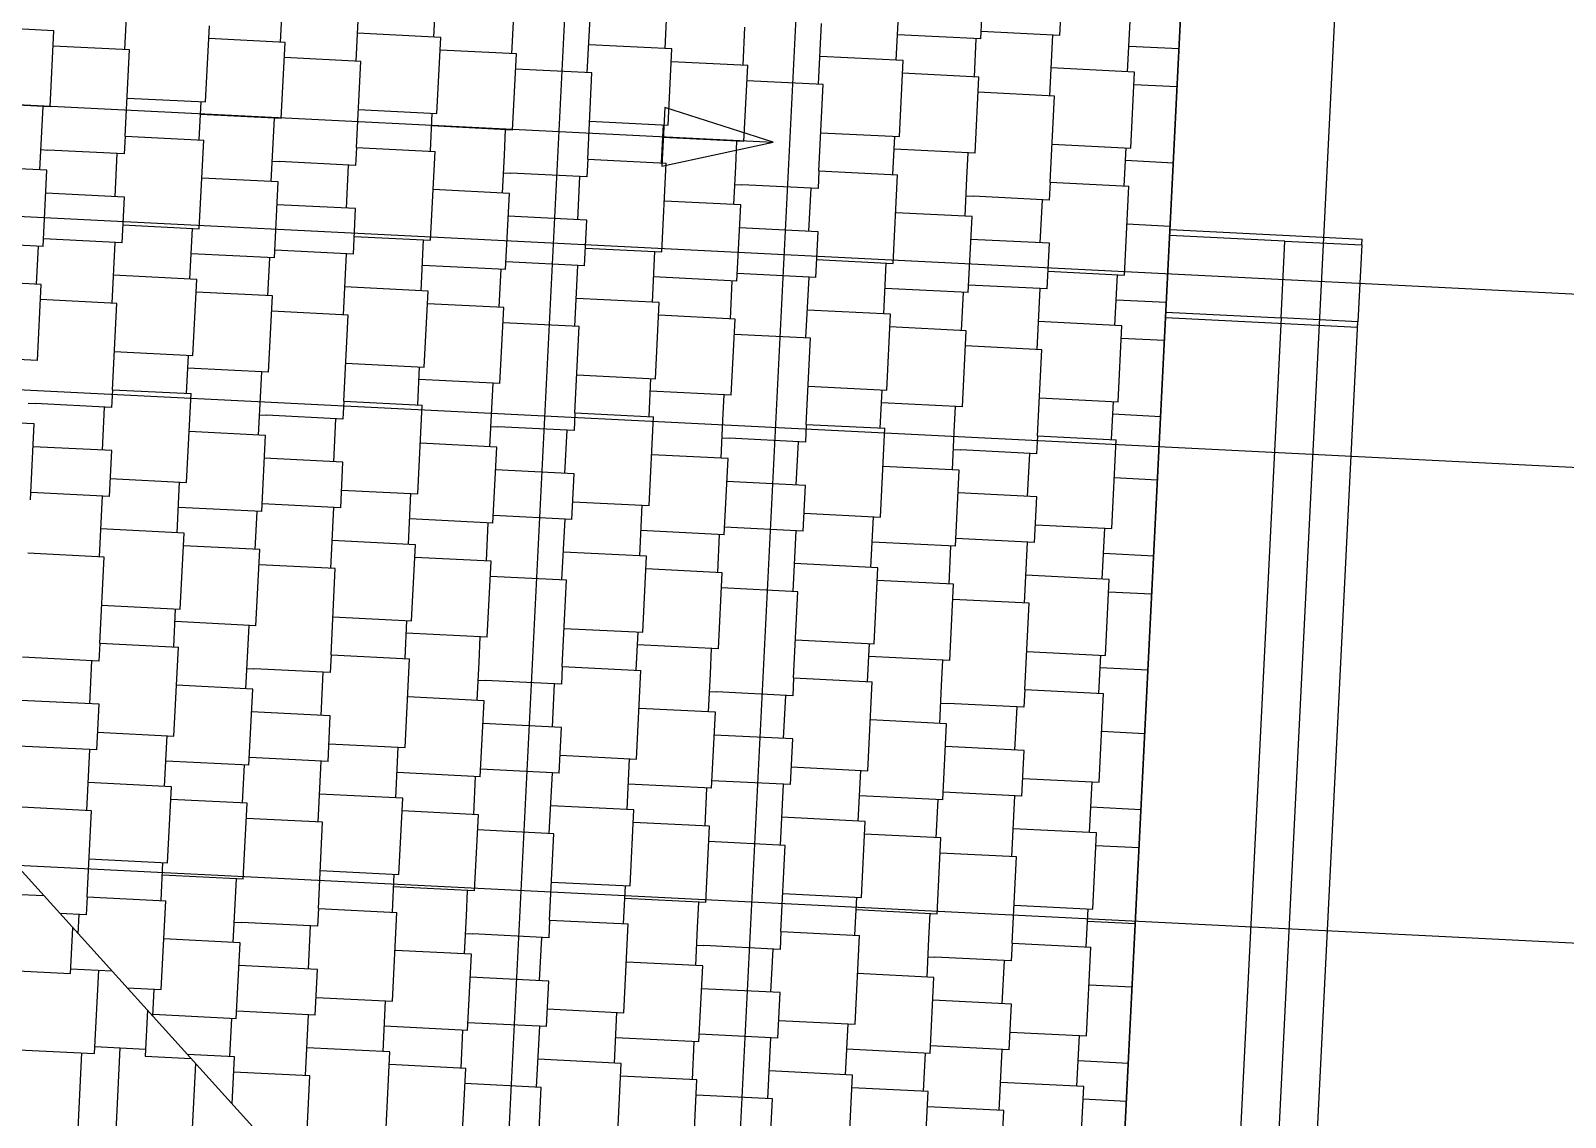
# Model space of a CAD drawing. Extents: x 549999 to 550212, y 1838161 to 1838467.
# Drawn here: x 550174.598 to 550178.589, y 1838346.291 to 1838349.117 of the extents above; entities that cross this region are included whole.
import ezdxf

# ---------------------------------------------------------------- set-up
doc = ezdxf.new("R2010")
doc.units = 0
for name, color, linetype in [('Level 18', 7, 'Continuous'), ('Level 20', 7, 'Continuous'), ('Level 24', 7, 'Continuous'), ('Level 27', 7, 'Continuous'), ('Level 36', 7, 'Continuous'), ('Level 37', 7, 'Continuous'), ('Level 39', 7, 'Continuous'), ('Level 4', 7, 'Continuous'), ('Level 42', 7, 'Continuous'), ('Level 6', 7, 'Continuous')]:
    doc.layers.add(name, color=color, linetype=linetype)

msp = doc.modelspace()

# ---------------------------------------------------------------- linework, layer by layer
at = {"layer": 'Level 18'}
for p, q in [((550176.528, 1838359.9792), (550175.4671, 1838338.7578)), ((550177.1273, 1838359.9493), (550176.0664, 1838338.7278)), ((550178.5255, 1838359.8794), (550177.4646, 1838338.6579)), ((550165.2135, 1838349.1022), (550184.117, 1838348.1571))]:
    msp.add_line(p, q, dxfattribs=at)
at = {"layer": 'Level 20'}
for p, q in [((550183.2099, 1838461.5918), (550177.1149, 1838339.6741)), ((550183.6094, 1838461.5718), (550177.5144, 1838339.6541))]:
    msp.add_line(p, q, dxfattribs=at)
at = {"layer": 'Level 24'}
for p, q in [((550174.2455, 1838348.9411), (550176.5286, 1838348.827)), ((550176.2471, 1838348.9177), (550176.2394, 1838348.7648)), ((550176.2471, 1838348.9177), (550176.2394, 1838348.7648)), ((550176.5286, 1838348.827), (550176.2471, 1838348.9177)), ((550176.5286, 1838348.827), (550176.2471, 1838348.9177)), ((550176.2394, 1838348.7648), (550176.5286, 1838348.827)), ((550176.2394, 1838348.7648), (550176.5286, 1838348.827))]:
    msp.add_line(p, q, dxfattribs=at)
at = {"layer": 'Level 27'}
for p, q in [((550177.86, 1838348.5701), (550177.5604, 1838348.585)), ((550177.85, 1838348.3703), (550177.86, 1838348.5701)), ((550177.5504, 1838348.3853), (550177.85, 1838348.3703)), ((550177.85, 1838348.3703), (550177.6803, 1838344.9745)), ((550178.0498, 1838348.3603), (550177.85, 1838348.3703)), ((550177.88, 1838344.9646), (550178.0498, 1838348.3603))]:
    msp.add_line(p, q, dxfattribs=at)
at = {"layer": 'Level 36'}
msp.add_line((550155.1187, 1838347.9192), (550184.1602, 1838346.4673), dxfattribs=at)
at = {"layer": 'Level 37'}
for p, q in [((550177.3257, 1838343.8909), (550177.855, 1838354.4777)), ((550173.3881, 1838348.2429), (550177.3257, 1838343.8909))]:
    msp.add_line(p, q, dxfattribs=at)
at = {"layer": 'Level 39'}
msp.add_line((550173.3881, 1838348.2429), (550179.6803, 1838347.9284), dxfattribs=at)
at = {"layer": 'Level 4'}
for p, q in [((550177.5611, 1838348.6), (550178.0605, 1838348.575)), ((550178.0598, 1838348.5601), (550178.0605, 1838348.575)), ((550177.85, 1838348.3703), (550177.86, 1838348.5701)), ((550177.86, 1838348.5701), (550178.0598, 1838348.5601)), ((550178.049, 1838348.3453), (550177.5497, 1838348.3703)), ((550178.0498, 1838348.3603), (550177.85, 1838348.3703)), ((550178.049, 1838348.3453), (550178.0498, 1838348.3603))]:
    msp.add_line(p, q, dxfattribs=at)
at = {"layer": 'Level 42'}
for p, q in [((550177.0692, 1838349.0957), (550177.0791, 1838349.2935)), ((550174.8428, 1838349.0681), (550174.8507, 1838349.2264)), ((550175.6464, 1838349.1007), (550175.653, 1838349.2326)), ((550177.2747, 1838349.1052), (550177.2806, 1838349.2239)), ((550175.2478, 1838349.0875), (550175.2527, 1838349.1865)), ((550175.4443, 1838349.038), (550175.4522, 1838349.1963)), ((550176.2479, 1838349.0706), (550176.2545, 1838349.2025)), ((550175.8492, 1838349.0575), (550175.8542, 1838349.1564)), ((550176.0457, 1838349.008), (550176.0537, 1838349.1663)), ((550176.6472, 1838348.9779), (550176.6551, 1838349.1362)), ((550176.8493, 1838349.0405), (550176.8559, 1838349.1724)), ((550177.4508, 1838349.0105), (550177.4574, 1838349.1424)), ((550174.6583, 1838349.117), (550174.4598, 1838349.1269)), ((550174.6484, 1838348.9191), (550174.6583, 1838349.117)), ((550175.0531, 1838348.932), (550175.0629, 1838349.1298)), ((550175.2598, 1838349.0869), (550175.0613, 1838349.0969)), ((550175.6644, 1838349.0998), (550175.4479, 1838349.1106)), ((550175.6545, 1838348.9019), (550175.6644, 1838349.0998)), ((550176.4507, 1838349.0274), (550176.4557, 1838349.1263)), ((550177.0692, 1838349.0957), (550176.8526, 1838349.1065)), ((550177.0522, 1838348.9973), (550177.0571, 1838349.0963)), ((550177.2747, 1838349.1052), (550177.0702, 1838349.1154)), ((550177.2487, 1838348.9478), (550177.2566, 1838349.1061)), ((550174.8548, 1838349.0675), (550174.6563, 1838349.0774)), ((550174.8436, 1838348.8432), (550174.8548, 1838349.0675)), ((550175.2499, 1838348.8891), (550175.2598, 1838349.0869)), ((550175.8613, 1838349.0569), (550175.6628, 1838349.0668)), ((550175.8514, 1838348.859), (550175.8613, 1838349.0569)), ((550176.2659, 1838349.0697), (550176.0494, 1838349.0805)), ((550176.256, 1838348.8718), (550176.2659, 1838349.0697)), ((550177.5846, 1838349.0699), (550177.4541, 1838349.0764)), ((550175.4563, 1838349.0374), (550175.2578, 1838349.0474)), ((550175.4451, 1838348.8132), (550175.4563, 1838349.0374)), ((550176.0578, 1838349.0074), (550175.8593, 1838349.0173)), ((550176.4628, 1838349.0268), (550176.2643, 1838349.0367)), ((550176.4529, 1838348.8289), (550176.4628, 1838349.0268)), ((550176.8674, 1838349.0396), (550176.6509, 1838349.0504)), ((550176.8575, 1838348.8417), (550176.8674, 1838349.0396)), ((550177.4689, 1838349.0096), (550177.2523, 1838349.0204)), ((550176.0466, 1838348.7831), (550176.0578, 1838349.0074)), ((550176.6593, 1838348.9773), (550176.4608, 1838348.9872)), ((550176.648, 1838348.753), (550176.6593, 1838348.9773)), ((550177.0642, 1838348.9967), (550176.8657, 1838349.0066)), ((550177.0543, 1838348.7988), (550177.0642, 1838348.9967)), ((550177.459, 1838348.8117), (550177.4689, 1838349.0096)), ((550177.5797, 1838348.971), (550177.4672, 1838348.9766)), ((550174.8486, 1838348.9422), (550175.0531, 1838348.932)), ((550177.2607, 1838348.9472), (550177.0623, 1838348.9571)), ((550177.2495, 1838348.723), (550177.2607, 1838348.9472)), ((550174.6484, 1838348.9191), (550174.4379, 1838348.9297)), ((550174.6271, 1838348.8541), (550174.6304, 1838348.92)), ((550175.0361, 1838348.8336), (550175.041, 1838348.9326)), ((550175.2499, 1838348.8891), (550175.0394, 1838348.8996)), ((550175.45, 1838348.9121), (550175.6545, 1838348.9019)), ((550175.6376, 1838348.8036), (550175.6425, 1838348.9025)), ((550174.6221, 1838348.7551), (550174.6271, 1838348.8541)), ((550175.2286, 1838348.824), (550175.2319, 1838348.89)), ((550175.8514, 1838348.859), (550175.6409, 1838348.8695)), ((550175.83, 1838348.7939), (550175.8333, 1838348.8599)), ((550176.0515, 1838348.882), (550176.256, 1838348.8718)), ((550176.239, 1838348.7735), (550176.244, 1838348.8724)), ((550174.8436, 1838348.8432), (550174.8413, 1838348.7971)), ((550174.8436, 1838348.8432), (550175.0481, 1838348.833)), ((550175.0366, 1838348.6022), (550175.0481, 1838348.833)), ((550175.2236, 1838348.7251), (550175.2286, 1838348.824)), ((550176.4529, 1838348.8289), (550176.2423, 1838348.8394)), ((550176.4315, 1838348.7639), (550176.4348, 1838348.8298)), ((550176.653, 1838348.852), (550176.8575, 1838348.8417)), ((550176.8405, 1838348.7434), (550176.8455, 1838348.8424)), ((550177.2545, 1838348.8219), (550177.459, 1838348.8117)), ((550174.6248, 1838348.8079), (550174.6428, 1838348.807)), ((550174.8413, 1838348.7971), (550174.6428, 1838348.807)), ((550174.8176, 1838348.6858), (550174.8233, 1838348.798)), ((550175.2262, 1838348.7778), (550175.2443, 1838348.7769)), ((550175.4428, 1838348.767), (550175.2443, 1838348.7769)), ((550175.4451, 1838348.8132), (550175.4428, 1838348.767)), ((550175.4451, 1838348.8132), (550175.6496, 1838348.803)), ((550175.638, 1838348.5721), (550175.6496, 1838348.803)), ((550175.8251, 1838348.695), (550175.83, 1838348.7939)), ((550176.0466, 1838348.7831), (550176.0443, 1838348.7369)), ((550176.0466, 1838348.7831), (550176.2511, 1838348.7729)), ((550177.0543, 1838348.7988), (550176.8438, 1838348.8094)), ((550177.033, 1838348.7338), (550177.0363, 1838348.7997)), ((550177.442, 1838348.7133), (550177.447, 1838348.8123)), ((550177.5698, 1838348.7731), (550177.4453, 1838348.7793)), ((550174.6402, 1838348.7542), (550174.4417, 1838348.7642)), ((550174.6303, 1838348.5564), (550174.6402, 1838348.7542)), ((550175.2417, 1838348.7242), (550175.0432, 1838348.7341)), ((550175.4191, 1838348.6558), (550175.4247, 1838348.7679)), ((550175.8277, 1838348.7478), (550175.8458, 1838348.7469)), ((550176.0443, 1838348.7369), (550175.8458, 1838348.7469)), ((550176.0206, 1838348.6257), (550176.0262, 1838348.7378)), ((550176.2395, 1838348.542), (550176.2511, 1838348.7729)), ((550176.4266, 1838348.6649), (550176.4315, 1838348.7639)), ((550176.648, 1838348.753), (550176.6457, 1838348.7069)), ((550176.648, 1838348.753), (550176.8526, 1838348.7428)), ((550176.841, 1838348.512), (550176.8526, 1838348.7428)), ((550174.8417, 1838348.6846), (550174.6372, 1838348.6949)), ((550175.2318, 1838348.5263), (550175.2417, 1838348.7242)), ((550175.8431, 1838348.6941), (550175.6446, 1838348.704)), ((550175.8332, 1838348.4962), (550175.8431, 1838348.6941)), ((550176.4292, 1838348.7177), (550176.4473, 1838348.7168)), ((550176.6457, 1838348.7069), (550176.4473, 1838348.7168)), ((550176.6221, 1838348.5956), (550176.6277, 1838348.7078)), ((550177.0281, 1838348.6349), (550177.033, 1838348.7338)), ((550177.2495, 1838348.723), (550177.2472, 1838348.6768)), ((550177.2495, 1838348.723), (550177.454, 1838348.7127)), ((550177.4425, 1838348.4819), (550177.454, 1838348.7127)), ((550174.8358, 1838348.5659), (550174.8417, 1838348.6846)), ((550175.4432, 1838348.6546), (550175.2387, 1838348.6648)), ((550175.4373, 1838348.5359), (550175.4432, 1838348.6546)), ((550176.4446, 1838348.664), (550176.2461, 1838348.6739)), ((550176.4347, 1838348.4661), (550176.4446, 1838348.664)), ((550177.0307, 1838348.6876), (550177.0487, 1838348.6867)), ((550177.2472, 1838348.6768), (550177.0487, 1838348.6867)), ((550177.2236, 1838348.5656), (550177.2292, 1838348.6777)), ((550176.0447, 1838348.6245), (550175.8402, 1838348.6347)), ((550176.0387, 1838348.5058), (550176.0447, 1838348.6245)), ((550177.0461, 1838348.634), (550176.8476, 1838348.6439)), ((550177.0362, 1838348.4361), (550177.0461, 1838348.634)), ((550174.8358, 1838348.5659), (550174.6313, 1838348.5761)), ((550174.8381, 1838348.6121), (550175.0366, 1838348.6022)), ((550175.0119, 1838348.4712), (550175.0185, 1838348.6031)), ((550175.4396, 1838348.582), (550175.638, 1838348.5721)), ((550176.6462, 1838348.5944), (550176.4416, 1838348.6047)), ((550176.6402, 1838348.4757), (550176.6462, 1838348.5944)), ((550177.2476, 1838348.5644), (550177.0431, 1838348.5746)), ((550177.5616, 1838348.6082), (550177.4491, 1838348.6138)), ((550174.6303, 1838348.5564), (550174.4137, 1838348.5672)), ((550174.6133, 1838348.458), (550174.6182, 1838348.557)), ((550174.8098, 1838348.4085), (550174.8177, 1838348.5668)), ((550175.2318, 1838348.5263), (550175.0152, 1838348.5371)), ((550175.4373, 1838348.5359), (550175.2327, 1838348.5461)), ((550175.4113, 1838348.3785), (550175.4192, 1838348.5368)), ((550175.6134, 1838348.4411), (550175.62, 1838348.573)), ((550176.041, 1838348.552), (550176.2395, 1838348.542)), ((550176.2149, 1838348.411), (550176.2215, 1838348.5429)), ((550177.2417, 1838348.4456), (550177.2476, 1838348.5644)), ((550175.2148, 1838348.428), (550175.2197, 1838348.5269)), ((550175.8332, 1838348.4962), (550175.6167, 1838348.507)), ((550175.8163, 1838348.3979), (550175.8212, 1838348.4968)), ((550176.0387, 1838348.5058), (550175.8342, 1838348.516)), ((550176.0128, 1838348.3484), (550176.0207, 1838348.5067)), ((550176.6425, 1838348.5219), (550176.841, 1838348.512)), ((550176.8164, 1838348.3809), (550176.823, 1838348.5129)), ((550174.6253, 1838348.4574), (550174.4268, 1838348.4673)), ((550174.6154, 1838348.2595), (550174.6253, 1838348.4574)), ((550175.03, 1838348.4703), (550174.8134, 1838348.4811)), ((550175.0201, 1838348.2724), (550175.03, 1838348.4703)), ((550176.4347, 1838348.4661), (550176.2182, 1838348.477)), ((550176.4177, 1838348.3678), (550176.4227, 1838348.4668)), ((550176.6402, 1838348.4757), (550176.4357, 1838348.4859)), ((550176.6143, 1838348.3183), (550176.6222, 1838348.4766)), ((550177.2417, 1838348.4456), (550177.0372, 1838348.4559)), ((550177.244, 1838348.4918), (550177.4425, 1838348.4819)), ((550177.4179, 1838348.3509), (550177.4245, 1838348.4828)), ((550174.8218, 1838348.4079), (550174.6234, 1838348.4178)), ((550175.2268, 1838348.4274), (550175.0283, 1838348.4373)), ((550175.2169, 1838348.2295), (550175.2268, 1838348.4274)), ((550175.6315, 1838348.4402), (550175.4149, 1838348.451)), ((550175.6216, 1838348.2423), (550175.6315, 1838348.4402)), ((550176.2329, 1838348.4101), (550176.0164, 1838348.4209)), ((550177.0362, 1838348.4361), (550176.8197, 1838348.4469)), ((550177.0192, 1838348.3377), (550177.0242, 1838348.4367)), ((550177.2157, 1838348.2882), (550177.2237, 1838348.4465)), ((550177.5517, 1838348.4103), (550177.4212, 1838348.4168)), ((550174.8106, 1838348.1837), (550174.8218, 1838348.4079)), ((550175.4233, 1838348.3779), (550175.2248, 1838348.3878)), ((550175.4121, 1838348.1536), (550175.4233, 1838348.3779)), ((550175.8283, 1838348.3973), (550175.6298, 1838348.4072)), ((550175.8184, 1838348.1994), (550175.8283, 1838348.3973)), ((550176.223, 1838348.2122), (550176.2329, 1838348.4101)), ((550176.4298, 1838348.3672), (550176.2313, 1838348.3771)), ((550176.8344, 1838348.38), (550176.6179, 1838348.3909)), ((550176.8245, 1838348.1822), (550176.8344, 1838348.38)), ((550176.0248, 1838348.3478), (550175.8263, 1838348.3577)), ((550176.0136, 1838348.1235), (550176.0248, 1838348.3478)), ((550176.4199, 1838348.1693), (550176.4298, 1838348.3672)), ((550177.0313, 1838348.3371), (550176.8328, 1838348.3471)), ((550177.0214, 1838348.1393), (550177.0313, 1838348.3371)), ((550177.4359, 1838348.35), (550177.2194, 1838348.3608)), ((550177.426, 1838348.1521), (550177.4359, 1838348.35)), ((550176.6263, 1838348.3177), (550176.4278, 1838348.3276)), ((550176.6151, 1838348.0935), (550176.6263, 1838348.3177)), ((550177.2278, 1838348.2876), (550177.0293, 1838348.2976)), ((550177.5467, 1838348.3114), (550177.4343, 1838348.317)), ((550174.6154, 1838348.2595), (550174.4049, 1838348.2701)), ((550174.8156, 1838348.2826), (550175.0201, 1838348.2724)), ((550175.0031, 1838348.174), (550175.0081, 1838348.273)), ((550177.2166, 1838348.0634), (550177.2278, 1838348.2876)), ((550175.2169, 1838348.2295), (550175.0064, 1838348.24)), ((550175.1956, 1838348.1644), (550175.1989, 1838348.2304)), ((550175.4171, 1838348.2525), (550175.6216, 1838348.2423)), ((550175.6046, 1838348.144), (550175.6095, 1838348.2429)), ((550176.0185, 1838348.2225), (550176.223, 1838348.2122)), ((550174.8106, 1838348.1837), (550174.8083, 1838348.1375)), ((550174.8106, 1838348.1837), (550175.0151, 1838348.1734)), ((550175.8184, 1838348.1994), (550175.6079, 1838348.2099)), ((550175.7971, 1838348.1344), (550175.8004, 1838348.2003)), ((550176.2061, 1838348.1139), (550176.211, 1838348.2128)), ((550176.4199, 1838348.1693), (550176.2094, 1838348.1799)), ((550176.62, 1838348.1924), (550176.8245, 1838348.1822)), ((550176.8075, 1838348.0838), (550176.8125, 1838348.1828)), ((550174.5918, 1838348.1483), (550174.6098, 1838348.1474)), ((550174.8083, 1838348.1375), (550174.6098, 1838348.1474)), ((550174.7847, 1838348.0263), (550174.7903, 1838348.1384)), ((550175.0036, 1838347.9426), (550175.0151, 1838348.1734)), ((550175.1906, 1838348.0655), (550175.1956, 1838348.1644)), ((550175.4121, 1838348.1536), (550175.4098, 1838348.1074)), ((550175.4121, 1838348.1536), (550175.6166, 1838348.1434)), ((550175.6051, 1838347.9125), (550175.6166, 1838348.1434)), ((550176.3985, 1838348.1043), (550176.4018, 1838348.1702)), ((550177.0214, 1838348.1393), (550176.8108, 1838348.1498)), ((550177, 1838348.0742), (550177.0033, 1838348.1402)), ((550177.2215, 1838348.1623), (550177.426, 1838348.1521)), ((550177.409, 1838348.0538), (550177.414, 1838348.1527)), ((550174.6072, 1838348.0947), (550174.4087, 1838348.1046)), ((550175.1933, 1838348.1183), (550175.2113, 1838348.1174)), ((550175.4098, 1838348.1074), (550175.2113, 1838348.1174)), ((550175.3862, 1838347.9962), (550175.3918, 1838348.1083)), ((550175.7921, 1838348.0354), (550175.7971, 1838348.1344)), ((550176.0136, 1838348.1235), (550176.0113, 1838348.0774)), ((550176.0136, 1838348.1235), (550176.2181, 1838348.1133)), ((550176.2066, 1838347.8825), (550176.2181, 1838348.1133)), ((550176.3936, 1838348.0053), (550176.3985, 1838348.1043)), ((550177.5368, 1838348.1135), (550177.4123, 1838348.1197)), ((550174.5973, 1838347.8968), (550174.6072, 1838348.0947)), ((550175.2087, 1838348.0646), (550175.0102, 1838348.0745)), ((550175.1988, 1838347.8667), (550175.2087, 1838348.0646)), ((550175.7948, 1838348.0882), (550175.8128, 1838348.0873)), ((550176.0113, 1838348.0774), (550175.8128, 1838348.0873)), ((550175.9876, 1838347.9661), (550175.9932, 1838348.0783)), ((550176.3962, 1838348.0581), (550176.4143, 1838348.0572)), ((550176.6128, 1838348.0473), (550176.4143, 1838348.0572)), ((550176.6151, 1838348.0935), (550176.6128, 1838348.0473)), ((550176.6151, 1838348.0935), (550176.8196, 1838348.0832)), ((550176.808, 1838347.8524), (550176.8196, 1838348.0832)), ((550176.9951, 1838347.9753), (550177, 1838348.0742)), ((550177.2166, 1838348.0634), (550177.2142, 1838348.0172)), ((550177.2166, 1838348.0634), (550177.4211, 1838348.0532)), ((550174.8087, 1838348.0251), (550174.6042, 1838348.0353)), ((550174.8028, 1838347.9063), (550174.8087, 1838348.0251)), ((550175.8102, 1838348.0345), (550175.6117, 1838348.0444)), ((550175.8003, 1838347.8366), (550175.8102, 1838348.0345)), ((550176.5891, 1838347.9361), (550176.5947, 1838348.0482)), ((550176.9977, 1838348.028), (550177.0158, 1838348.0271)), ((550177.2142, 1838348.0172), (550177.0158, 1838348.0271)), ((550177.1906, 1838347.906), (550177.1962, 1838348.0181)), ((550177.4095, 1838347.8223), (550177.4211, 1838348.0532)), ((550175.4102, 1838347.995), (550175.2057, 1838348.0052)), ((550175.4043, 1838347.8763), (550175.4102, 1838347.995)), ((550176.4116, 1838348.0044), (550176.2132, 1838348.0144)), ((550176.4017, 1838347.8066), (550176.4116, 1838348.0044)), ((550177.0131, 1838347.9744), (550176.8146, 1838347.9843)), ((550174.8051, 1838347.9525), (550175.0036, 1838347.9426)), ((550174.979, 1838347.8116), (550174.9855, 1838347.9435)), ((550176.0117, 1838347.9649), (550175.8072, 1838347.9752)), ((550176.0058, 1838347.8462), (550176.0117, 1838347.9649)), ((550176.6132, 1838347.9349), (550176.4087, 1838347.9451)), ((550177.0032, 1838347.7765), (550177.0131, 1838347.9744)), ((550177.5286, 1838347.9486), (550177.4161, 1838347.9542)), ((550174.8028, 1838347.9063), (550174.5983, 1838347.9166)), ((550174.7768, 1838347.7489), (550174.7848, 1838347.9072)), ((550175.4066, 1838347.9224), (550175.6051, 1838347.9125)), ((550175.5804, 1838347.7815), (550175.587, 1838347.9134)), ((550176.6072, 1838347.8161), (550176.6132, 1838347.9349)), ((550177.2147, 1838347.9048), (550177.0102, 1838347.915)), ((550177.2087, 1838347.7861), (550177.2147, 1838347.9048)), ((550175.1988, 1838347.8667), (550174.9823, 1838347.8775)), ((550175.1818, 1838347.7684), (550175.1868, 1838347.8673)), ((550175.4043, 1838347.8763), (550175.1998, 1838347.8865)), ((550175.3783, 1838347.7189), (550175.3862, 1838347.8772)), ((550176.0058, 1838347.8462), (550175.8013, 1838347.8564)), ((550176.0081, 1838347.8924), (550176.2066, 1838347.8825)), ((550176.1819, 1838347.7514), (550176.1885, 1838347.8834)), ((550176.6095, 1838347.8623), (550176.808, 1838347.8524)), ((550174.997, 1838347.8107), (550174.7805, 1838347.8215)), ((550175.8003, 1838347.8366), (550175.5837, 1838347.8475)), ((550175.7833, 1838347.7383), (550175.7882, 1838347.8372)), ((550175.9798, 1838347.6888), (550175.9877, 1838347.8471)), ((550176.4017, 1838347.8066), (550176.1852, 1838347.8174)), ((550176.6072, 1838347.8161), (550176.4027, 1838347.8264)), ((550176.5813, 1838347.6587), (550176.5892, 1838347.817)), ((550176.7834, 1838347.7214), (550176.79, 1838347.8533)), ((550177.211, 1838347.8322), (550177.4095, 1838347.8223)), ((550177.3849, 1838347.6913), (550177.3915, 1838347.8232)), ((550174.9871, 1838347.6128), (550174.997, 1838347.8107)), ((550175.1938, 1838347.7678), (550174.9953, 1838347.7777)), ((550175.5985, 1838347.7806), (550175.3819, 1838347.7914)), ((550175.5886, 1838347.5827), (550175.5985, 1838347.7806)), ((550176.3848, 1838347.7082), (550176.3897, 1838347.8072)), ((550177.0032, 1838347.7765), (550176.7867, 1838347.7873)), ((550176.9863, 1838347.6782), (550176.9912, 1838347.7771)), ((550177.2087, 1838347.7861), (550177.0042, 1838347.7963)), ((550177.1828, 1838347.6287), (550177.1907, 1838347.787)), ((550174.7889, 1838347.7483), (550174.5904, 1838347.7583)), ((550174.7777, 1838347.5241), (550174.7889, 1838347.7483)), ((550175.1839, 1838347.5699), (550175.1938, 1838347.7678)), ((550175.7953, 1838347.7377), (550175.5968, 1838347.7476)), ((550175.7854, 1838347.5398), (550175.7953, 1838347.7377)), ((550176.2, 1838347.7505), (550175.9834, 1838347.7614)), ((550176.1901, 1838347.5527), (550176.2, 1838347.7505)), ((550177.5187, 1838347.7507), (550177.3882, 1838347.7573)), ((550175.3903, 1838347.7183), (550175.1919, 1838347.7282)), ((550175.3791, 1838347.494), (550175.3903, 1838347.7183)), ((550175.9918, 1838347.6882), (550175.7933, 1838347.6981)), ((550176.3968, 1838347.7076), (550176.1983, 1838347.7176)), ((550176.3869, 1838347.5098), (550176.3968, 1838347.7076)), ((550176.8014, 1838347.7205), (550176.5849, 1838347.7313)), ((550176.7916, 1838347.5226), (550176.8014, 1838347.7205)), ((550177.4029, 1838347.6904), (550177.1864, 1838347.7012)), ((550175.9806, 1838347.464), (550175.9918, 1838347.6882)), ((550176.5933, 1838347.6581), (550176.3948, 1838347.6681)), ((550176.5821, 1838347.4339), (550176.5933, 1838347.6581)), ((550176.9983, 1838347.6776), (550176.7998, 1838347.6875)), ((550176.9884, 1838347.4797), (550176.9983, 1838347.6776)), ((550177.393, 1838347.4925), (550177.4029, 1838347.6904)), ((550177.5137, 1838347.6518), (550177.4013, 1838347.6574)), ((550174.7826, 1838347.623), (550174.9871, 1838347.6128)), ((550177.1948, 1838347.6281), (550176.9963, 1838347.638)), ((550177.1836, 1838347.4038), (550177.1948, 1838347.6281)), ((550174.9701, 1838347.5145), (550174.9751, 1838347.6134)), ((550175.1839, 1838347.5699), (550174.9734, 1838347.5804)), ((550175.3841, 1838347.593), (550175.5886, 1838347.5827)), ((550175.5716, 1838347.4844), (550175.5766, 1838347.5833)), ((550175.1626, 1838347.5048), (550175.1659, 1838347.5708)), ((550175.7854, 1838347.5398), (550175.5749, 1838347.5504)), ((550175.7641, 1838347.4748), (550175.7674, 1838347.5407)), ((550175.9856, 1838347.5629), (550176.1901, 1838347.5527)), ((550176.1731, 1838347.4543), (550176.178, 1838347.5533)), ((550174.7777, 1838347.5241), (550174.7753, 1838347.4779)), ((550174.7777, 1838347.5241), (550174.9822, 1838347.5139)), ((550174.9706, 1838347.283), (550174.9822, 1838347.5139)), ((550175.1577, 1838347.4059), (550175.1626, 1838347.5048)), ((550176.3869, 1838347.5098), (550176.1764, 1838347.5203)), ((550176.3656, 1838347.4447), (550176.3689, 1838347.5107)), ((550176.587, 1838347.5328), (550176.7916, 1838347.5226)), ((550176.7746, 1838347.4243), (550176.7795, 1838347.5232)), ((550177.1885, 1838347.5028), (550177.393, 1838347.4925)), ((550174.7753, 1838347.4779), (550174.5769, 1838347.4878)), ((550174.7517, 1838347.3667), (550174.7573, 1838347.4788)), ((550175.1603, 1838347.4587), (550175.1783, 1838347.4578)), ((550175.3768, 1838347.4479), (550175.1783, 1838347.4578)), ((550175.3791, 1838347.494), (550175.3768, 1838347.4479)), ((550175.3791, 1838347.494), (550175.5836, 1838347.4838)), ((550175.5721, 1838347.2529), (550175.5836, 1838347.4838)), ((550175.7591, 1838347.3758), (550175.7641, 1838347.4748)), ((550175.9806, 1838347.464), (550175.9783, 1838347.4178)), ((550175.9806, 1838347.464), (550176.1851, 1838347.4537)), ((550176.9884, 1838347.4797), (550176.7779, 1838347.4902)), ((550176.9671, 1838347.4146), (550176.9703, 1838347.4806)), ((550177.3761, 1838347.3942), (550177.381, 1838347.4931)), ((550177.5038, 1838347.4539), (550177.3794, 1838347.4601)), ((550175.3532, 1838347.3366), (550175.3588, 1838347.4488)), ((550175.7618, 1838347.4286), (550175.7798, 1838347.4277)), ((550175.9783, 1838347.4178), (550175.7798, 1838347.4277)), ((550175.9547, 1838347.3066), (550175.9603, 1838347.4187)), ((550176.1736, 1838347.2229), (550176.1851, 1838347.4537)), ((550176.3606, 1838347.3458), (550176.3656, 1838347.4447)), ((550176.5821, 1838347.4339), (550176.5798, 1838347.3877)), ((550176.5821, 1838347.4339), (550176.7866, 1838347.4237)), ((550176.7751, 1838347.1928), (550176.7866, 1838347.4237)), ((550175.1757, 1838347.405), (550174.9772, 1838347.4149)), ((550175.1658, 1838347.2071), (550175.1757, 1838347.405)), ((550175.7772, 1838347.3749), (550175.5787, 1838347.3849)), ((550176.3633, 1838347.3985), (550176.3813, 1838347.3976)), ((550176.5798, 1838347.3877), (550176.3813, 1838347.3976)), ((550176.5561, 1838347.2765), (550176.5617, 1838347.3886)), ((550176.9621, 1838347.3157), (550176.9671, 1838347.4146)), ((550177.1836, 1838347.4038), (550177.1813, 1838347.3576)), ((550177.1836, 1838347.4038), (550177.3881, 1838347.3936)), ((550177.3765, 1838347.1627), (550177.3881, 1838347.3936)), ((550174.7758, 1838347.3655), (550174.5713, 1838347.3757)), ((550174.7698, 1838347.2468), (550174.7758, 1838347.3655)), ((550175.3772, 1838347.3354), (550175.1727, 1838347.3456)), ((550175.7673, 1838347.1771), (550175.7772, 1838347.3749)), ((550176.3787, 1838347.3449), (550176.1802, 1838347.3548)), ((550176.3688, 1838347.147), (550176.3787, 1838347.3449)), ((550176.9647, 1838347.3685), (550176.9828, 1838347.3676)), ((550177.1813, 1838347.3576), (550176.9828, 1838347.3676)), ((550177.1576, 1838347.2464), (550177.1632, 1838347.3585)), ((550175.3713, 1838347.2167), (550175.3772, 1838347.3354)), ((550175.9787, 1838347.3054), (550175.7742, 1838347.3156)), ((550175.9728, 1838347.1866), (550175.9787, 1838347.3054)), ((550176.9801, 1838347.3148), (550176.7817, 1838347.3247)), ((550176.9703, 1838347.1169), (550176.9801, 1838347.3148)), ((550174.7721, 1838347.2929), (550174.9706, 1838347.283)), ((550174.946, 1838347.152), (550174.9526, 1838347.2839)), ((550175.3736, 1838347.2629), (550175.5721, 1838347.2529)), ((550176.5802, 1838347.2753), (550176.3757, 1838347.2855)), ((550176.5743, 1838347.1566), (550176.5802, 1838347.2753)), ((550177.4956, 1838347.289), (550177.3831, 1838347.2947)), ((550174.7698, 1838347.2468), (550174.5653, 1838347.257)), ((550174.7439, 1838347.0894), (550174.7518, 1838347.2477)), ((550175.1658, 1838347.2071), (550174.9493, 1838347.218)), ((550175.3713, 1838347.2167), (550175.1668, 1838347.2269)), ((550175.3453, 1838347.0593), (550175.3533, 1838347.2176)), ((550175.5475, 1838347.1219), (550175.5541, 1838347.2538)), ((550175.9751, 1838347.2328), (550176.1736, 1838347.2229)), ((550176.1489, 1838347.0919), (550176.1555, 1838347.2238)), ((550177.1817, 1838347.2452), (550176.9772, 1838347.2554)), ((550177.1757, 1838347.1265), (550177.1817, 1838347.2452)), ((550175.1488, 1838347.1088), (550175.1538, 1838347.2077)), ((550175.7673, 1838347.1771), (550175.5508, 1838347.1879)), ((550175.7503, 1838347.0787), (550175.7553, 1838347.1777)), ((550175.9728, 1838347.1866), (550175.7683, 1838347.1969)), ((550175.9468, 1838347.0292), (550175.9547, 1838347.1875)), ((550176.5766, 1838347.2027), (550176.7751, 1838347.1928)), ((550176.7504, 1838347.0618), (550176.757, 1838347.1937)), ((550174.964, 1838347.1511), (550174.7475, 1838347.1619)), ((550174.9541, 1838346.9532), (550174.964, 1838347.1511)), ((550176.3688, 1838347.147), (550176.1522, 1838347.1578)), ((550176.3518, 1838347.0487), (550176.3567, 1838347.1476)), ((550176.5743, 1838347.1566), (550176.3698, 1838347.1668)), ((550176.5483, 1838346.9992), (550176.5562, 1838347.1575)), ((550177.1781, 1838347.1727), (550177.3765, 1838347.1627)), ((550177.3519, 1838347.0317), (550177.3585, 1838347.1636)), ((550174.7559, 1838347.0888), (550174.5574, 1838347.0987)), ((550175.1609, 1838347.1082), (550174.9624, 1838347.1181)), ((550175.151, 1838346.9103), (550175.1609, 1838347.1082)), ((550175.5655, 1838347.121), (550175.349, 1838347.1319)), ((550175.5556, 1838346.9232), (550175.5655, 1838347.121)), ((550176.167, 1838347.091), (550175.9505, 1838347.1018)), ((550176.9703, 1838347.1169), (550176.7537, 1838347.1278)), ((550176.9533, 1838347.0186), (550176.9582, 1838347.1175)), ((550177.1757, 1838347.1265), (550176.9712, 1838347.1367)), ((550177.1498, 1838346.9691), (550177.1577, 1838347.1274)), ((550177.4857, 1838347.0912), (550177.3552, 1838347.0977)), ((550174.7447, 1838346.8645), (550174.7559, 1838347.0888)), ((550175.3574, 1838347.0587), (550175.1589, 1838347.0686)), ((550175.3462, 1838346.8344), (550175.3574, 1838347.0587)), ((550175.7623, 1838347.0781), (550175.5639, 1838347.0881)), ((550175.7525, 1838346.8803), (550175.7623, 1838347.0781)), ((550176.1571, 1838346.8931), (550176.167, 1838347.091)), ((550176.3638, 1838347.0481), (550176.1653, 1838347.058)), ((550176.7685, 1838347.0609), (550176.5519, 1838347.0717)), ((550176.7586, 1838346.863), (550176.7685, 1838347.0609)), ((550175.9589, 1838347.0286), (550175.7604, 1838347.0386)), ((550175.9476, 1838346.8044), (550175.9589, 1838347.0286)), ((550176.3539, 1838346.8502), (550176.3638, 1838347.0481)), ((550176.9653, 1838347.018), (550176.7668, 1838347.0279)), ((550176.9554, 1838346.8201), (550176.9653, 1838347.018)), ((550177.37, 1838347.0308), (550177.1534, 1838347.0416)), ((550177.3601, 1838346.833), (550177.37, 1838347.0308)), ((550176.5603, 1838346.9986), (550176.3619, 1838347.0085)), ((550176.5491, 1838346.7743), (550176.5603, 1838346.9986)), ((550177.1618, 1838346.9685), (550176.9633, 1838346.9784)), ((550177.4808, 1838346.9922), (550177.3683, 1838346.9978)), ((550174.7496, 1838346.9635), (550174.9541, 1838346.9532)), ((550174.9372, 1838346.8549), (550174.9421, 1838346.9538)), ((550177.1506, 1838346.7442), (550177.1618, 1838346.9685)), ((550175.151, 1838346.9103), (550174.9405, 1838346.9209)), ((550175.1296, 1838346.8453), (550175.1329, 1838346.9112)), ((550175.3511, 1838346.9334), (550175.5556, 1838346.9232)), ((550175.5386, 1838346.8248), (550175.5436, 1838346.9238)), ((550175.9526, 1838346.9033), (550176.1571, 1838346.8931)), ((550174.5534, 1838346.8718), (550174.6322, 1838346.8679)), ((550174.7447, 1838346.8645), (550174.7424, 1838346.8183)), ((550174.7447, 1838346.8645), (550174.9492, 1838346.8543)), ((550175.7525, 1838346.8803), (550175.5419, 1838346.8908)), ((550175.7311, 1838346.8152), (550175.7344, 1838346.8812)), ((550176.1401, 1838346.7948), (550176.1451, 1838346.8937)), ((550176.3539, 1838346.8502), (550176.1434, 1838346.8607)), ((550176.5541, 1838346.8732), (550176.7586, 1838346.863)), ((550176.7416, 1838346.7647), (550176.7465, 1838346.8636)), ((550174.7424, 1838346.8183), (550174.6739, 1838346.8218)), ((550174.7218, 1838346.7689), (550174.7243, 1838346.8192)), ((550174.9376, 1838346.6234), (550174.9492, 1838346.8543)), ((550175.1247, 1838346.7463), (550175.1296, 1838346.8453)), ((550175.3462, 1838346.8344), (550175.3439, 1838346.7883)), ((550175.3462, 1838346.8344), (550175.5507, 1838346.8242)), ((550175.5391, 1838346.5934), (550175.5507, 1838346.8242)), ((550176.3326, 1838346.7851), (550176.3359, 1838346.8511)), ((550176.9554, 1838346.8201), (550176.7449, 1838346.8306)), ((550176.9341, 1838346.7551), (550176.9374, 1838346.821)), ((550177.1556, 1838346.8432), (550177.3601, 1838346.833)), ((550177.3431, 1838346.7346), (550177.348, 1838346.8336)), ((550174.7018, 1838346.6654), (550174.7078, 1838346.7844)), ((550175.1273, 1838346.7991), (550175.1454, 1838346.7982)), ((550175.3439, 1838346.7883), (550175.1454, 1838346.7982)), ((550175.3202, 1838346.6771), (550175.3258, 1838346.7892)), ((550175.7262, 1838346.7163), (550175.7311, 1838346.8152)), ((550175.9476, 1838346.8044), (550175.9453, 1838346.7582)), ((550175.9476, 1838346.8044), (550176.1521, 1838346.7942)), ((550176.1406, 1838346.5633), (550176.1521, 1838346.7942)), ((550176.3276, 1838346.6862), (550176.3326, 1838346.7851)), ((550177.4709, 1838346.7943), (550177.3464, 1838346.8006)), ((550175.1427, 1838346.7454), (550174.9442, 1838346.7554)), ((550175.1328, 1838346.5476), (550175.1427, 1838346.7454)), ((550175.7288, 1838346.769), (550175.7468, 1838346.7681)), ((550175.9453, 1838346.7582), (550175.7468, 1838346.7681)), ((550175.9217, 1838346.647), (550175.9273, 1838346.7591)), ((550176.3303, 1838346.739), (550176.3483, 1838346.7381)), ((550176.5491, 1838346.7743), (550176.5468, 1838346.7281)), ((550176.5491, 1838346.7743), (550176.7536, 1838346.7641)), ((550176.7421, 1838346.5332), (550176.7536, 1838346.7641)), ((550176.9291, 1838346.6561), (550176.9341, 1838346.7551)), ((550177.1506, 1838346.7442), (550177.1483, 1838346.6981)), ((550177.1506, 1838346.7442), (550177.3551, 1838346.734)), ((550175.7442, 1838346.7154), (550175.5457, 1838346.7253)), ((550175.7343, 1838346.5175), (550175.7442, 1838346.7154)), ((550176.5468, 1838346.7281), (550176.3483, 1838346.7381)), ((550176.5232, 1838346.6169), (550176.5288, 1838346.729)), ((550176.9318, 1838346.7089), (550176.9498, 1838346.708)), ((550177.1483, 1838346.6981), (550176.9498, 1838346.708)), ((550177.1247, 1838346.5868), (550177.1303, 1838346.699)), ((550177.3436, 1838346.5032), (550177.3551, 1838346.734)), ((550174.4776, 1838346.6766), (550174.7018, 1838346.6654)), ((550174.7024, 1838346.6774), (550174.8094, 1838346.6721)), ((550174.7641, 1838346.4573), (550174.775, 1838346.6738)), ((550175.3443, 1838346.6758), (550175.1398, 1838346.6861)), ((550175.3383, 1838346.5571), (550175.3443, 1838346.6758)), ((550176.3457, 1838346.6853), (550176.1472, 1838346.6952)), ((550176.3358, 1838346.4874), (550176.3457, 1838346.6853)), ((550176.9472, 1838346.6552), (550176.7487, 1838346.6651)), ((550174.8494, 1838346.6279), (550174.9376, 1838346.6234)), ((550174.9161, 1838346.5541), (550174.9196, 1838346.6243)), ((550175.9457, 1838346.6458), (550175.7412, 1838346.656)), ((550175.9398, 1838346.5271), (550175.9457, 1838346.6458)), ((550176.5472, 1838346.6157), (550176.3427, 1838346.6259)), ((550176.9373, 1838346.4574), (550176.9472, 1838346.6552)), ((550177.4626, 1838346.6295), (550177.3502, 1838346.6351)), ((550175.3406, 1838346.6033), (550175.5391, 1838346.5934)), ((550175.5145, 1838346.4624), (550175.5211, 1838346.5943)), ((550176.5413, 1838346.497), (550176.5472, 1838346.6157)), ((550177.1487, 1838346.5856), (550176.9442, 1838346.5959)), ((550177.1428, 1838346.4669), (550177.1487, 1838346.5856)), ((550174.902, 1838346.5697), (550174.8961, 1838346.4507)), ((550175.1328, 1838346.5476), (550174.9163, 1838346.5584)), ((550175.1159, 1838346.4492), (550175.1208, 1838346.5482)), ((550175.3383, 1838346.5571), (550175.1338, 1838346.5673)), ((550175.3124, 1838346.3997), (550175.3203, 1838346.558)), ((550175.9421, 1838346.5732), (550176.1406, 1838346.5633)), ((550176.116, 1838346.4323), (550176.1226, 1838346.5642)), ((550176.5436, 1838346.5432), (550176.7421, 1838346.5332)), ((550175.7343, 1838346.5175), (550175.5178, 1838346.5283)), ((550175.7173, 1838346.4192), (550175.7223, 1838346.5181)), ((550175.9398, 1838346.5271), (550175.7353, 1838346.5373)), ((550175.9139, 1838346.3697), (550175.9218, 1838346.528)), ((550176.5413, 1838346.497), (550176.3368, 1838346.5072)), ((550176.7175, 1838346.4022), (550176.724, 1838346.5341)), ((550177.1451, 1838346.5131), (550177.3436, 1838346.5032)), ((550177.3189, 1838346.3721), (550177.3255, 1838346.5041)), ((550174.5663, 1838346.4672), (550174.7641, 1838346.4573)), ((550174.765, 1838346.4753), (550174.897, 1838346.4687)), ((550174.8202, 1838346.2555), (550174.831, 1838346.472)), ((550175.5325, 1838346.4615), (550175.316, 1838346.4723)), ((550175.5226, 1838346.2636), (550175.5325, 1838346.4615)), ((550176.3358, 1838346.4874), (550176.1193, 1838346.4982)), ((550176.3188, 1838346.3891), (550176.3238, 1838346.488)), ((550176.5153, 1838346.3396), (550176.5232, 1838346.4979)), ((550176.9373, 1838346.4574), (550176.7207, 1838346.4682)), ((550177.1428, 1838346.4669), (550176.9383, 1838346.4771)), ((550177.1168, 1838346.3095), (550177.1247, 1838346.4678)), ((550174.7212, 1838346.2604), (550174.7312, 1838346.4589)), ((550174.8961, 1838346.4507), (550175.0151, 1838346.4447)), ((550175.1279, 1838346.4486), (550175.006, 1838346.4547)), ((550175.018, 1838346.2456), (550175.0273, 1838346.4312)), ((550175.1218, 1838346.3268), (550175.1279, 1838346.4486)), ((550175.7294, 1838346.4186), (550175.5309, 1838346.4285)), ((550176.134, 1838346.4314), (550175.9175, 1838346.4422)), ((550176.1241, 1838346.2335), (550176.134, 1838346.4314)), ((550176.9203, 1838346.359), (550176.9253, 1838346.458)), ((550177.4527, 1838346.4316), (550177.3222, 1838346.4381)), ((550175.3244, 1838346.3991), (550175.1259, 1838346.409)), ((550175.3132, 1838346.1749), (550175.3244, 1838346.3991)), ((550175.7195, 1838346.2207), (550175.7294, 1838346.4186)), ((550176.3309, 1838346.3885), (550176.1324, 1838346.3984)), ((550176.321, 1838346.1906), (550176.3309, 1838346.3885)), ((550176.7355, 1838346.4013), (550176.519, 1838346.4121)), ((550176.7256, 1838346.2034), (550176.7355, 1838346.4013)), ((550177.337, 1838346.3712), (550177.1204, 1838346.3821)), ((550175.9259, 1838346.3691), (550175.7274, 1838346.379)), ((550175.9147, 1838346.1448), (550175.9259, 1838346.3691)), ((550176.5274, 1838346.339), (550176.3289, 1838346.3489)), ((550176.9323, 1838346.3584), (550176.7338, 1838346.3683)), ((550176.9224, 1838346.1605), (550176.9323, 1838346.3584)), ((550177.3271, 1838346.1734), (550177.337, 1838346.3712)), ((550176.5162, 1838346.1147), (550176.5274, 1838346.339)), ((550177.1288, 1838346.3089), (550176.9304, 1838346.3188)), ((550177.1176, 1838346.0847), (550177.1288, 1838346.3089)), ((550177.4478, 1838346.3326), (550177.3353, 1838346.3383))]:
    msp.add_line(p, q, dxfattribs=at)
at = {"layer": 'Level 6'}
for p, q in [((550177.85, 1838348.3703), (550177.86, 1838348.5701)), ((550177.86, 1838348.5701), (550178.0598, 1838348.5601)), ((550178.0598, 1838348.5601), (550178.0498, 1838348.3603)), ((550178.0498, 1838348.3603), (550177.85, 1838348.3703))]:
    msp.add_line(p, q, dxfattribs=at)

doc.saveas('drawing.dxf')
